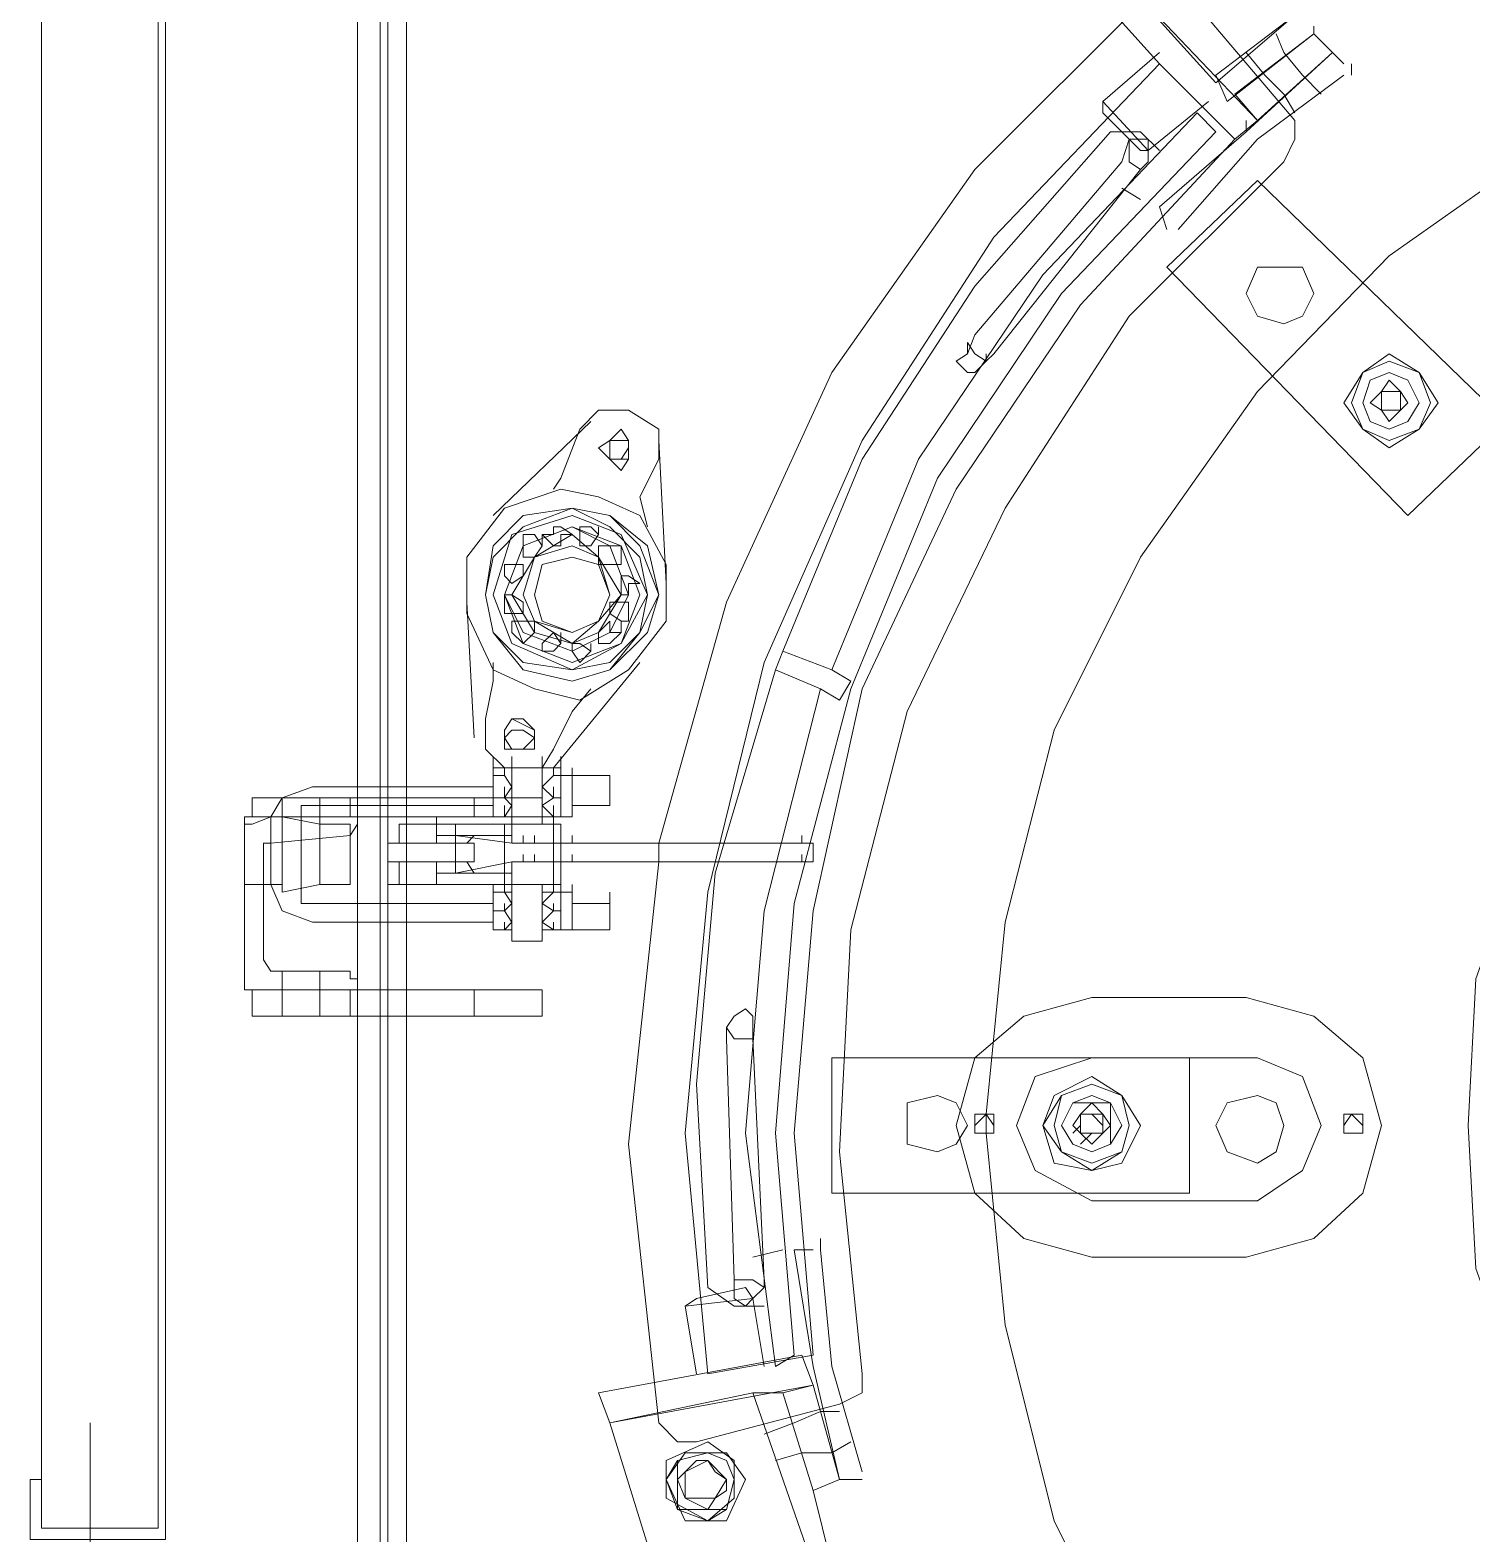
# Model space of a CAD drawing. Header units: millimetres. Extents: x 3220 to 226993, y 817 to 176024.
# Drawn here: x 198851 to 199405, y 146864 to 147442 of the extents above; entities that cross this region are included whole.
import ezdxf

# ---------------------------------------------------------------- set-up
doc = ezdxf.new("R2010")
doc.units = ezdxf.units.MM

# ---------------------------------------------------------------- blocks, each defined once
blk = doc.blocks.new('ligne broyage L 2')
at = {"color": 7, "linetype": 'Continuous', "lineweight": 5, "true_color": 0x000007}
for points in [[(-750.77, 10661.09), (-750.77, 12956.81)], [(-747.88, 10656.75), (-747.88, 12956.81)], [(-665.43, 11461.05), (-665.43, 10342.84), (-665.43, 10342.84)], [(-344.29, 11219.47), (-313.91, 11242.61), (-221.33, 11354)], [(-655.3, 10934.49), (-655.3, 11301.92), (-655.3, 11301.92)], [(-662.53, 11287.46), (-662.53, 10946.06), (-662.53, 10946.06)], [(-674.11, 11283.12), (-674.11, 10934.49), (-674.11, 10934.49)], [(-384.79, 11261.42), (-392.02, 11252.74), (-365.98, 11223.81)], [(-344.29, 11216.57), (-384.79, 11261.42)], [(-384.79, 11261.42), (-328.37, 11202.11)], [(-344.29, 11216.57), (-384.79, 11261.42)], [(-370.32, 11249.85), (-436.87, 11183.3), (-491.84, 11105.19), (-532.34, 11016.95), (-558.38, 10924.36)], [(436.87, 10820.21), (429.63, 10893.99), (407.94, 10967.76), (377.56, 11034.3), (334.16, 11097.95), (277.74, 11150.03), (218.43, 11194.87), (149, 11223.81), (75.22, 11242.61), (0, 11249.85), (-73.78, 11242.61), (-147.55, 11223.81), (-214.09, 11194.87), (-277.74, 11150.03), (-328.37, 11097.95), (-373.22, 11034.3), (-406.49, 10967.76), (-425.29, 10893.99), (-432.53, 10820.21)], [(-354.41, 11249.85), (-313.91, 11202.11)], [(-313.91, 11242.61), (-344.29, 11216.57)], [(-313.91, 11242.61), (-344.29, 11216.57)], [(-344.29, 11219.47), (-339.95, 11209.34), (-306.67, 11235.38)], [(-318.25, 11228.15), (-321.14, 11235.38)], [(-306.67, 11235.38), (-306.67, 11238.27)], [(-365.98, 11223.81), (-429.63, 11157.26), (-480.26, 11079.15), (-517.88, 10993.8), (-539.57, 10905.56), (-548.25, 10812.98), (-539.57, 10720.4)], [(-365.98, 11228.15), (-387.68, 11209.34), (-387.68, 11205)], [(-337.05, 11194.87), (-365.98, 11223.81)], [(-299.44, 11228.15), (-332.71, 11197.77)], [(-332.71, 11228.15), (-325.48, 11219.47)], [(-311.01, 11219.47), (-318.25, 11228.15)], [(-299.44, 11228.15), (-295.1, 11223.81)], [(-292.21, 11219.47), (-292.21, 11223.81)], [(-295.1, 11219.47), (-328.37, 11194.87)], [(-325.48, 11219.47), (-318.25, 11212.23)], [(-303.78, 11212.23), (-311.01, 11219.47)], [(-318.25, 11212.23), (-313.91, 11205)], [(-370.32, 11190.54), (-387.68, 11209.34)], [(-370.32, 11190.54), (-347.18, 11209.34)], [(-351.52, 11205), (-410.83, 11142.8), (-458.57, 11071.92), (-491.84, 10990.91), (-484.6, 10986.57)], [(-387.68, 11205), (-373.22, 11190.54)], [(-344.29, 11197.77), (-351.52, 11205)], [(-328.37, 11202.11), (-337.05, 11194.87)], [(-332.71, 11197.77), (-332.71, 11202.11)], [(-318.25, 11186.2), (-313.91, 11194.87), (-313.91, 11202.11)], [(-344.29, 11197.77), (-403.6, 11135.57), (-451.33, 11064.68), (-484.6, 10983.67), (-506.3, 10901.22), (-513.54, 10812.98), (-506.3, 10727.63)], [(-384.79, 11197.77), (-436.87, 11138.46), (-480.26, 11071.92), (-510.64, 10998.14)], [(-337.05, 11194.87), (-396.36, 11131.23), (-444.1, 11060.34), (-480.26, 10983.67), (-499.07, 10898.33), (-506.3, 10812.98), (-499.07, 10727.63)], [(-384.79, 11197.77), (-373.22, 11197.77)], [(-377.56, 11194.87), (-380.45, 11186.2)], [(-377.56, 11194.87), (-377.56, 11186.2), (-373.22, 11183.3), (-370.32, 11186.2)], [(-370.32, 11190.54), (-370.32, 11194.87), (-377.56, 11194.87)], [(-377.56, 11194.87), (-377.56, 11186.2), (-373.22, 11183.3), (-370.32, 11186.2)], [(-365.98, 11190.54), (-373.22, 11197.77), (-373.22, 11197.77)], [(-332.71, 11197.77), (-365.98, 11168.84)], [(-358.75, 11160.16), (-328.37, 11194.87), (-328.37, 11194.87)], [(-373.22, 11183.3), (-370.32, 11186.2), (-370.32, 11190.54)], [(-373.22, 11190.54), (-370.32, 11190.54)], [(-318.25, 11186.2), (-377.56, 11126.89), (-425.29, 11053.11), (-462.91, 10974.99), (-484.6, 10891.09), (-488.94, 10805.74), (-480.26, 10720.4)], [(-380.45, 11186.2), (-436.87, 11119.65)], [(-429.63, 11112.42), (-373.22, 11183.3)], [(-328.37, 11178.96), (-363.09, 11145.69), (-270.51, 11050.22), (-232.9, 11086.38)], [(-232.9, 11086.38), (-328.37, 11178.96), (-328.37, 11178.96)], [(-373.22, 11171.73), (-380.45, 11176.07)], [(-363.09, 11160.16), (-365.98, 11168.84), (-365.98, 11168.84)], [(-436.87, 11119.65), (-439.76, 11112.42)], [(-439.76, 11112.42), (-444.1, 11109.53), (-439.76, 11105.19), (-436.87, 11105.19), (-432.53, 11109.53)], [(-432.53, 11109.53), (-432.53, 11112.42)], [(-432.53, 11109.53), (-429.63, 11112.42)], [(-277.74, 11090.72), (-273.4, 11090.72), (-273.4, 11097.95), (-280.64, 11097.95), (-280.64, 11093.61)], [(-558.38, 11071.92), (-558.38, 11083.49), (-569.95, 11090.72), (-581.53, 11090.72), (-588.76, 11083.49)], [(-622.03, 11050.22), (-584.42, 11086.38)], [(-595.99, 11064.68), (-588.76, 11083.49)], [(-577.19, 11071.92), (-572.85, 11071.92), (-569.95, 11076.26), (-569.95, 11079.15), (-577.19, 11079.15), (-581.53, 11076.26)], [(-558.38, 11079.15), (-555.49, 11024.18)], [(-558.38, 11071.92), (-565.61, 11057.45)], [(-598.88, 11060.34), (-595.99, 11064.68)], [(156.23, 10620.58), (196.73, 10661.09), (227.11, 10708.82), (244.47, 10760.9), (251.7, 10815.87), (244.47, 10872.29), (227.11, 10924.36), (196.73, 10972.1), (156.23, 11012.61), (108.49, 11042.98), (56.42, 11060.34), (0, 11064.68), (-54.97, 11060.34), (-107.05, 11042.98), (-154.78, 11012.61), (-195.29, 10972.1), (-225.67, 10924.36), (-244.47, 10872.29), (-247.37, 10815.87), (-244.47, 10760.9), (-225.67, 10708.82), (-195.29, 10661.09), (-154.78, 10620.58)], [(-595.99, 11060.34), (-617.69, 11053.11), (-632.16, 11034.3), (-632.16, 11012.61), (-622.03, 10990.91)], [(-565.61, 11050.22), (-581.53, 11057.45), (-595.99, 11060.34)], [(-565.61, 11057.45), (-562.72, 11045.88), (-562.72, 11045.88)], [(-588.76, 10979.33), (-569.95, 10990.91), (-555.49, 11009.71), (-555.49, 11031.41), (-565.61, 11050.22)], [(-595.99, 11045.88), (-598.88, 11045.88), (-598.88, 11042.98)], [(-591.65, 11042.98), (-595.99, 11045.88)], [(-588.76, 11045.88), (-588.76, 11042.98), (-588.76, 11042.98)], [(-581.53, 11042.98), (-584.42, 11045.88), (-588.76, 11045.88)], [(-581.53, 11042.98), (-581.53, 11045.88), (-581.53, 11045.88)], [(-606.12, 11042.98), (-610.46, 11042.98), (-610.46, 11038.64)], [(-610.46, 11038.64), (-610.46, 11034.3), (-606.12, 11034.3)], [(-603.22, 11038.64), (-606.12, 11042.98), (-606.12, 11042.98)], [(-606.12, 11034.3), (-603.22, 11038.64), (-603.22, 11038.64)], [(-598.88, 11042.98), (-603.22, 11042.98), (-598.88, 11038.64)], [(-603.22, 11038.64), (-603.22, 11042.98), (-603.22, 11042.98)], [(-598.88, 11038.64), (-595.99, 11038.64), (-595.99, 11042.98)], [(-595.99, 11042.98), (-591.65, 11042.98), (-591.65, 11042.98)], [(-588.76, 11042.98), (-588.76, 11038.64), (-584.42, 11038.64)], [(-584.42, 11038.64), (-581.53, 11042.98), (-581.53, 11042.98)], [(-577.19, 11038.64), (-581.53, 11038.64), (-581.53, 11034.3)], [(-572.85, 11034.3), (-572.85, 11038.64), (-577.19, 11038.64)], [(-572.85, 11034.3), (-572.85, 11038.64), (-572.85, 11038.64)], [(-581.53, 11034.3), (-581.53, 11031.41), (-577.19, 11031.41)], [(-577.19, 11031.41), (-572.85, 11031.41), (-572.85, 11034.3)], [(-614.8, 11031.41), (-617.69, 11031.41), (-617.69, 11027.07)], [(-617.69, 11027.07), (-614.8, 11024.18), (-614.8, 11024.18)], [(-610.46, 11031.41), (-614.8, 11031.41), (-614.8, 11031.41)], [(-614.8, 11024.18), (-610.46, 11027.07), (-610.46, 11027.07)], [(-610.46, 11027.07), (-610.46, 11031.41), (-610.46, 11031.41)], [(-572.85, 11027.07), (-572.85, 11019.84), (-572.85, 11019.84)], [(-569.95, 11027.07), (-572.85, 11027.07), (-572.85, 11027.07)], [(-565.61, 11024.18), (-569.95, 11027.07), (-569.95, 11027.07)], [(-572.85, 11019.84), (-569.95, 11019.84), (-569.95, 11024.18)], [(-569.95, 11024.18), (-565.61, 11024.18)], [(-629.26, 10964.87), (-632.16, 11016.95), (-632.16, 11016.95)], [(-617.69, 11019.84), (-617.69, 11012.61), (-617.69, 11012.61)], [(-614.8, 11019.84), (-617.69, 11019.84), (-617.69, 11019.84)], [(-610.46, 11016.95), (-614.8, 11019.84), (-614.8, 11019.84)], [(-610.46, 11012.61), (-610.46, 11016.95), (-610.46, 11016.95)], [(-572.85, 11016.95), (-577.19, 11016.95), (-577.19, 11012.61)], [(-569.95, 11016.95), (-572.85, 11016.95), (-572.85, 11016.95)], [(-569.95, 11012.61), (-569.95, 11016.95)], [(-617.69, 11012.61), (-610.46, 11012.61), (-610.46, 11012.61)], [(-614.8, 11009.71), (-614.8, 11005.37), (-610.46, 11001.03)], [(-610.46, 11009.71), (-614.8, 11009.71), (-614.8, 11009.71)], [(-606.12, 11005.37), (-606.12, 11009.71), (-610.46, 11009.71)], [(-606.12, 11005.37), (-606.12, 11009.71), (-606.12, 11009.71)], [(-577.19, 11009.71), (-581.53, 11005.37), (-581.53, 11005.37)], [(-577.19, 11012.61), (-572.85, 11009.71), (-569.95, 11009.71)], [(-572.85, 11005.37), (-577.19, 11005.37), (-577.19, 11009.71)], [(-572.85, 11005.37), (-572.85, 11009.71)], [(-569.95, 11009.71), (-569.95, 11012.61), (-569.95, 11012.61)], [(-606.12, 11005.37), (-610.46, 11001.03), (-610.46, 11001.03)], [(-595.99, 11001.03), (-598.88, 11005.37), (-603.22, 11001.03)], [(-595.99, 11001.03), (-595.99, 11005.37), (-595.99, 11005.37)], [(-581.53, 11001.03), (-577.19, 11001.03), (-572.85, 11005.37)], [(-581.53, 11005.37), (-581.53, 11001.03), (-581.53, 11001.03)], [(-603.22, 11001.03), (-603.22, 10998.14), (-603.22, 10998.14)], [(-603.22, 10998.14), (-598.88, 10998.14), (-598.88, 10998.14)], [(-598.88, 10998.14), (-595.99, 11001.03)], [(-591.65, 11001.03), (-591.65, 10998.14), (-591.65, 10998.14)], [(-588.76, 11001.03), (-591.65, 11001.03), (-591.65, 11001.03)], [(-591.65, 10998.14), (-588.76, 10993.8), (-584.42, 10998.14)], [(-584.42, 10998.14), (-588.76, 11001.03), (-588.76, 11001.03)], [(-584.42, 10998.14), (-584.42, 11001.03)], [(-513.54, 10990.91), (-510.64, 10998.14)], [(-510.64, 10998.14), (-491.84, 10990.91), (-491.84, 10990.91)], [(-622.03, 10986.57), (-622.03, 10993.8), (-622.03, 10993.8)], [(-565.61, 10993.8), (-598.88, 10953.3)], [(-624.92, 10972.1), (-622.03, 10986.57)], [(-622.03, 10990.91), (-606.12, 10983.67), (-588.76, 10979.33)], [(-513.54, 10990.91), (-536.68, 10912.79), (-543.91, 10831.78), (-539.57, 10753.67), (-529.45, 10746.44)], [(-496.18, 10983.67), (-513.54, 10990.91)], [(-484.6, 10986.57), (-488.94, 10979.33), (-496.18, 10983.67)], [(-584.42, 10983.67), (-591.65, 10974.99)], [(-496.18, 10983.67), (-517.88, 10898.33), (-525.11, 10812.98), (-513.54, 10723.29)], [(-591.65, 10974.99), (-598.88, 10960.53), (-603.22, 10953.3), (-617.69, 10953.3)], [(-624.92, 10972.1), (-624.92, 10960.53), (-617.69, 10953.3)], [(-614.8, 10960.53), (-610.46, 10960.53), (-606.12, 10964.87), (-606.12, 10967.76), (-610.46, 10972.1), (-614.8, 10972.1), (-617.69, 10967.76), (-617.69, 10964.87)], [(-622.03, 10953.3), (-622.03, 10957.64)], [(-622.03, 10953.3), (-622.03, 10957.64)], [(-614.8, 10953.3), (-614.8, 10957.64)], [(-614.8, 10953.3), (-614.8, 10957.64)], [(-603.22, 10953.3), (-603.22, 10957.64)], [(-595.99, 10953.3), (-595.99, 10957.64)], [(-622.03, 10950.4), (-622.03, 10953.3)], [(-622.03, 10950.4), (-622.03, 10953.3)], [(-622.03, 10953.3), (-617.69, 10953.3), (-617.69, 10953.3)], [(-622.03, 10953.3), (-622.03, 10950.4), (-622.03, 10950.4)], [(-617.69, 10953.3), (-614.8, 10953.3)], [(-614.8, 10931.6), (-614.8, 10953.3)], [(-614.8, 10946.06), (-614.8, 10953.3), (-614.8, 10953.3)], [(-614.8, 10950.4), (-614.8, 10953.3)], [(-603.22, 10953.3), (-614.8, 10953.3)], [(-614.8, 10953.3), (-614.8, 10931.6), (-614.8, 10931.6)], [(-614.8, 10950.4), (-614.8, 10953.3), (-614.8, 10953.3)], [(-603.22, 10953.3), (-603.22, 10931.6)], [(-603.22, 10953.3), (-598.88, 10953.3)], [(-603.22, 10946.06), (-603.22, 10953.3), (-603.22, 10953.3)], [(-603.22, 10950.4), (-603.22, 10953.3)], [(-603.22, 10953.3), (-603.22, 10946.06), (-603.22, 10946.06)], [(-603.22, 10953.3), (-603.22, 10931.6), (-603.22, 10931.6)], [(-598.88, 10953.3), (-595.99, 10953.3), (-595.99, 10950.4)], [(-598.88, 10950.4), (-598.88, 10953.3)], [(-598.88, 10950.4), (-598.88, 10953.3)], [(-595.99, 10946.06), (-595.99, 10953.3), (-595.99, 10953.3)], [(-595.99, 10953.3), (-595.99, 10950.4)], [(-591.65, 10950.4), (-591.65, 10953.3)], [(-691.47, 10946.06), (-703.04, 10941.72), (-707.38, 10934.49)], [(-622.03, 10946.06), (-691.47, 10946.06)], [(-662.53, 10924.36), (-662.53, 10946.06), (-662.53, 10946.06)], [(-622.03, 10946.06), (-622.03, 10950.4), (-622.03, 10950.4)], [(-614.8, 10946.06), (-617.69, 10950.4), (-622.03, 10950.4)], [(-622.03, 10950.4), (-622.03, 10946.06)], [(-622.03, 10946.06), (-622.03, 10934.49), (-622.03, 10934.49)], [(-622.03, 10938.83), (-622.03, 10946.06), (-622.03, 10946.06)], [(-622.03, 10941.72), (-622.03, 10946.06), (-622.03, 10946.06)], [(-622.03, 10941.72), (-622.03, 10946.06)], [(-622.03, 10941.72), (-622.03, 10946.06), (-622.03, 10946.06)], [(-617.69, 10941.72), (-622.03, 10941.72), (-622.03, 10946.06)], [(-617.69, 10950.4), (-614.8, 10946.06)], [(-617.69, 10941.72), (-614.8, 10946.06)], [(-617.69, 10941.72), (-617.69, 10946.06)], [(-617.69, 10941.72), (-617.69, 10946.06), (-617.69, 10946.06)], [(-614.8, 10946.06), (-614.8, 10938.83), (-614.8, 10938.83)], [(-614.8, 10938.83), (-614.8, 10946.06), (-614.8, 10946.06)], [(-598.88, 10950.4), (-603.22, 10946.06)], [(-603.22, 10938.83), (-598.88, 10941.72), (-603.22, 10946.06)], [(-603.22, 10946.06), (-603.22, 10938.83), (-603.22, 10938.83)], [(-598.88, 10934.49), (-603.22, 10938.83), (-603.22, 10946.06)], [(-595.99, 10946.06), (-595.99, 10950.4), (-598.88, 10950.4)], [(-598.88, 10941.72), (-598.88, 10946.06), (-598.88, 10946.06)], [(-598.88, 10941.72), (-598.88, 10946.06)], [(-598.88, 10941.72), (-598.88, 10946.06), (-598.88, 10946.06)], [(-595.99, 10950.4), (-591.65, 10950.4), (-591.65, 10950.4)], [(-595.99, 10950.4), (-595.99, 10946.06)], [(-595.99, 10938.83), (-595.99, 10946.06), (-595.99, 10946.06)], [(-595.99, 10941.72), (-595.99, 10946.06)], [(-595.99, 10946.06), (-595.99, 10938.83), (-595.99, 10938.83)], [(-595.99, 10941.72), (-595.99, 10946.06), (-595.99, 10946.06)], [(-595.99, 10941.72), (-595.99, 10946.06)], [(-577.19, 10946.06), (-577.19, 10950.4), (-591.65, 10950.4)], [(-591.65, 10950.4), (-591.65, 10934.49), (-591.65, 10934.49)], [(-591.65, 10934.49), (-591.65, 10950.4)], [(-714.61, 10934.49), (-714.61, 10941.72), (-677, 10941.72)], [(-703.04, 10941.72), (-703.04, 10934.49)], [(-688.57, 10934.49), (-688.57, 10941.72), (-688.57, 10941.72)], [(-677, 10934.49), (-677, 10941.72), (-677, 10941.72)], [(-677, 10941.72), (-603.22, 10941.72), (-603.22, 10934.49)], [(-629.26, 10941.72), (-629.26, 10934.49)], [(-622.03, 10938.83), (-622.03, 10941.72), (-622.03, 10941.72)], [(-622.03, 10941.72), (-622.03, 10938.83)], [(-617.69, 10941.72), (-622.03, 10941.72)], [(-622.03, 10938.83), (-622.03, 10941.72)], [(-622.03, 10938.83), (-622.03, 10941.72), (-622.03, 10941.72)], [(-614.8, 10938.83), (-617.69, 10941.72)], [(-617.69, 10941.72), (-614.8, 10938.83)], [(-614.8, 10938.83), (-614.8, 10941.72)], [(-603.22, 10938.83), (-603.22, 10941.72)], [(-598.88, 10941.72), (-595.99, 10941.72), (-595.99, 10941.72)], [(-595.99, 10934.49), (-595.99, 10941.72), (-598.88, 10941.72)], [(-595.99, 10941.72), (-595.99, 10938.83)], [(-674.11, 10934.49), (-717.5, 10934.49), (-717.5, 10934.49)], [(-717.5, 10867.95), (-717.5, 10934.49)], [(-714.61, 10931.6), (-707.38, 10934.49), (-707.38, 10934.49)], [(-707.38, 10908.45), (-707.38, 10934.49), (-707.38, 10934.49)], [(-707.38, 10934.49), (-703.04, 10934.49), (-703.04, 10934.49)], [(-707.38, 10934.49), (-707.38, 10908.45)], [(-703.04, 10934.49), (-703.04, 10924.36)], [(-703.04, 10934.49), (-688.57, 10931.6)], [(-703.04, 10934.49), (-703.04, 10908.45)], [(-691.47, 10938.83), (-695.8, 10938.83), (-695.8, 10934.49)], [(-695.8, 10934.49), (-695.8, 10908.45), (-695.8, 10908.45)], [(-695.8, 10908.45), (-695.8, 10934.49)], [(-691.47, 10938.83), (-622.03, 10938.83)], [(-688.57, 10927.26), (-688.57, 10934.49)], [(-674.11, 10934.49), (-662.53, 10934.49), (-662.53, 10934.49)], [(-674.11, 10934.49), (-674.11, 10931.6)], [(-655.3, 10934.49), (-662.53, 10934.49)], [(-662.53, 10934.49), (-662.53, 10931.6), (-662.53, 10931.6)], [(-655.3, 10934.49), (-643.73, 10934.49)], [(-655.3, 10924.36), (-655.3, 10934.49), (-655.3, 10934.49)], [(-643.73, 10934.49), (-643.73, 10924.36), (-643.73, 10924.36)], [(-643.73, 10934.49), (-598.88, 10934.49), (-598.88, 10934.49)], [(-622.03, 10938.83), (-622.03, 10934.49), (-622.03, 10934.49)], [(-622.03, 10934.49), (-622.03, 10938.83)], [(-622.03, 10934.49), (-622.03, 10938.83)], [(-622.03, 10934.49), (-622.03, 10938.83), (-622.03, 10938.83)], [(-622.03, 10934.49), (-617.69, 10934.49)], [(-622.03, 10934.49), (-617.69, 10934.49), (-617.69, 10934.49)], [(-617.69, 10934.49), (-617.69, 10938.83), (-617.69, 10938.83)], [(-617.69, 10934.49), (-617.69, 10938.83), (-617.69, 10938.83)], [(-617.69, 10934.49), (-614.8, 10938.83)], [(-614.8, 10934.49), (-617.69, 10934.49)], [(-614.8, 10934.49), (-614.8, 10938.83), (-614.8, 10938.83)], [(-614.8, 10934.49), (-614.8, 10938.83)], [(-595.99, 10934.49), (-603.22, 10934.49), (-603.22, 10938.83), (-603.22, 10934.49)], [(-603.22, 10934.49), (-603.22, 10938.83)], [(-603.22, 10931.6), (-603.22, 10934.49)], [(-598.88, 10934.49), (-598.88, 10938.83)], [(-598.88, 10934.49), (-598.88, 10938.83), (-598.88, 10938.83)], [(-598.88, 10934.49), (-595.99, 10934.49), (-595.99, 10934.49)], [(-598.88, 10931.6), (-598.88, 10934.49), (-598.88, 10934.49)], [(-595.99, 10934.49), (-595.99, 10938.83)], [(-595.99, 10934.49), (-595.99, 10938.83), (-595.99, 10938.83)], [(-595.99, 10934.49), (-595.99, 10938.83)], [(-595.99, 10934.49), (-595.99, 10938.83), (-595.99, 10938.83)], [(-591.65, 10934.49), (-595.99, 10934.49), (-595.99, 10934.49)], [(-577.19, 10938.83), (-591.65, 10938.83), (-591.65, 10938.83)], [(-591.65, 10934.49), (-591.65, 10938.83)], [(-714.61, 10931.6), (-717.5, 10931.6), (-717.5, 10931.6)], [(-717.5, 10931.6), (-717.5, 10908.45)], [(-707.38, 10924.36), (-677, 10927.26), (-674.11, 10931.6)], [(-688.57, 10931.6), (-681.34, 10931.6)], [(-688.57, 10931.6), (-688.57, 10908.45)], [(-677, 10931.6), (-681.34, 10931.6), (-681.34, 10931.6)], [(-677, 10931.6), (-677, 10908.45)], [(-674.11, 10901.22), (-674.11, 10931.6), (-674.11, 10931.6)], [(-662.53, 10924.36), (-662.53, 10931.6)], [(-662.53, 10927.26), (-662.53, 10931.6)], [(-643.73, 10931.6), (-658.19, 10931.6)], [(-658.19, 10931.6), (-658.19, 10924.36)], [(-643.73, 10927.26), (-643.73, 10931.6)], [(-643.73, 10931.6), (-643.73, 10924.36)], [(-643.73, 10931.6), (-643.73, 10927.26)], [(-595.99, 10931.6), (-643.73, 10931.6), (-643.73, 10931.6)], [(-636.5, 10927.26), (-636.5, 10931.6)], [(-617.69, 10908.45), (-617.69, 10931.6), (-617.69, 10931.6)], [(-617.69, 10931.6), (-614.8, 10931.6)], [(-617.69, 10931.6), (-617.69, 10908.45)], [(-614.8, 10931.6), (-614.8, 10927.26)], [(-598.88, 10931.6), (-603.22, 10931.6)], [(-595.99, 10931.6), (-598.88, 10931.6)], [(-598.88, 10931.6), (-598.88, 10908.45), (-598.88, 10908.45)], [(-595.99, 10924.36), (-595.99, 10931.6)], [(-595.99, 10924.36), (-595.99, 10931.6), (-595.99, 10931.6)], [(-707.38, 10924.36), (-710.27, 10924.36), (-710.27, 10920.02)], [(-662.53, 10927.26), (-662.53, 10924.36), (-662.53, 10924.36)], [(-658.19, 10924.36), (-662.53, 10924.36), (-662.53, 10924.36)], [(-662.53, 10924.36), (-662.53, 10917.13)], [(-658.19, 10924.36), (-640.83, 10924.36), (-640.83, 10924.36)], [(-655.3, 10924.36), (-655.3, 10917.13), (-655.3, 10917.13)], [(-614.8, 10927.26), (-643.73, 10927.26), (-643.73, 10927.26)], [(-643.73, 10927.26), (-643.73, 10924.36)], [(-643.73, 10927.26), (-636.5, 10927.26), (-636.5, 10927.26)], [(-643.73, 10917.13), (-636.5, 10917.13), (-636.5, 10924.36)], [(-636.5, 10924.36), (-643.73, 10924.36), (-643.73, 10924.36)], [(-636.5, 10927.26), (-636.5, 10924.36)], [(-636.5, 10927.26), (-614.8, 10924.36), (-595.99, 10924.36)], [(-636.5, 10927.26), (-636.5, 10924.36), (-636.5, 10924.36)], [(-629.26, 10924.36), (-636.5, 10924.36)], [(-629.26, 10927.26), (-632.16, 10924.36)], [(-629.26, 10924.36), (-629.26, 10917.13)], [(-614.8, 10927.26), (-614.8, 10924.36), (-610.46, 10924.36)], [(-610.46, 10924.36), (-610.46, 10927.26)], [(-595.99, 10924.36), (-610.46, 10924.36), (-610.46, 10924.36)], [(-606.12, 10924.36), (-606.12, 10927.26)], [(-606.12, 10924.36), (-606.12, 10927.26)], [(-595.99, 10924.36), (-595.99, 10927.26)], [(-510.64, 10924.36), (-595.99, 10924.36), (-595.99, 10924.36)], [(-510.64, 10924.36), (-595.99, 10924.36)], [(-595.99, 10924.36), (-595.99, 10917.13)], [(-595.99, 10924.36), (-595.99, 10917.13)], [(-591.65, 10924.36), (-591.65, 10927.26)], [(-558.38, 10924.36), (-558.38, 10917.13), (-558.38, 10917.13)], [(-499.07, 10917.13), (-499.07, 10924.36), (-510.64, 10924.36)], [(-510.64, 10924.36), (-503.41, 10924.36)], [(-503.41, 10924.36), (-503.41, 10927.26)], [(-710.27, 10882.41), (-710.27, 10920.02), (-710.27, 10920.02)], [(-662.53, 10917.13), (-662.53, 10912.79), (-662.53, 10912.79)], [(-662.53, 10908.45), (-662.53, 10917.13)], [(-662.53, 10912.79), (-662.53, 10917.13), (-662.53, 10917.13)], [(-662.53, 10917.13), (-658.19, 10917.13), (-658.19, 10917.13)], [(-662.53, 10893.99), (-662.53, 10917.13), (-662.53, 10917.13)], [(-658.19, 10917.13), (-658.19, 10908.45)], [(-640.83, 10917.13), (-658.19, 10917.13), (-658.19, 10917.13)], [(-655.3, 10908.45), (-655.3, 10917.13), (-655.3, 10917.13)], [(-643.73, 10912.79), (-643.73, 10917.13), (-643.73, 10917.13)], [(-643.73, 10917.13), (-643.73, 10912.79)], [(-643.73, 10917.13), (-643.73, 10908.45)], [(-643.73, 10917.13), (-643.73, 10908.45), (-643.73, 10908.45)], [(-636.5, 10917.13), (-636.5, 10920.02)], [(-636.5, 10917.13), (-636.5, 10912.79)], [(-636.5, 10917.13), (-636.5, 10912.79)], [(-595.99, 10917.13), (-614.8, 10917.13), (-636.5, 10912.79)], [(-629.26, 10917.13), (-636.5, 10917.13), (-636.5, 10917.13)], [(-632.16, 10917.13), (-629.26, 10912.79)], [(-610.46, 10917.13), (-614.8, 10917.13), (-614.8, 10912.79)], [(-610.46, 10917.13), (-610.46, 10920.02)], [(-595.99, 10917.13), (-610.46, 10917.13), (-610.46, 10917.13)], [(-606.12, 10917.13), (-606.12, 10920.02), (-606.12, 10920.02)], [(-595.99, 10917.13), (-595.99, 10920.02)], [(-595.99, 10908.45), (-595.99, 10917.13)], [(-595.99, 10908.45), (-595.99, 10917.13), (-595.99, 10917.13)], [(-591.65, 10917.13), (-591.65, 10920.02), (-591.65, 10920.02)], [(-558.38, 10917.13), (-569.95, 10808.64), (-558.38, 10701.59)], [(-499.07, 10917.13), (-510.64, 10917.13), (-503.41, 10917.13)], [(-503.41, 10917.13), (-503.41, 10920.02)], [(-662.53, 10908.45), (-662.53, 10912.79), (-662.53, 10912.79)], [(-643.73, 10912.79), (-614.8, 10912.79), (-614.8, 10912.79)], [(-636.5, 10912.79), (-643.73, 10912.79), (-643.73, 10912.79)], [(-643.73, 10908.45), (-643.73, 10912.79), (-643.73, 10912.79)], [(-614.8, 10912.79), (-614.8, 10908.45), (-595.99, 10908.45)], [(-717.5, 10908.45), (-714.61, 10908.45), (-714.61, 10908.45)], [(-714.61, 10908.45), (-703.04, 10908.45), (-703.04, 10905.56), (-688.57, 10908.45)], [(-707.38, 10908.45), (-703.04, 10898.33), (-691.47, 10893.99)], [(-695.8, 10908.45), (-695.8, 10901.22), (-691.47, 10901.22)], [(-681.34, 10908.45), (-688.57, 10908.45)], [(-681.34, 10908.45), (-677, 10908.45), (-677, 10908.45)], [(-655.3, 10908.45), (-662.53, 10908.45), (-662.53, 10908.45)], [(-662.53, 10216.99), (-655.3, 10216.99), (-655.3, 10908.45)], [(-658.19, 10908.45), (-643.73, 10908.45)], [(-655.3, 10908.45), (-643.73, 10908.45), (-643.73, 10908.45)], [(-614.8, 10908.45), (-643.73, 10908.45)], [(-643.73, 10908.45), (-598.88, 10908.45), (-598.88, 10908.45)], [(-622.03, 10905.56), (-622.03, 10908.45)], [(-622.03, 10905.56), (-622.03, 10908.45), (-622.03, 10908.45)], [(-622.03, 10905.56), (-622.03, 10908.45)], [(-622.03, 10898.33), (-622.03, 10905.56), (-622.03, 10905.56)], [(-622.03, 10901.22), (-622.03, 10905.56)], [(-617.69, 10898.33), (-614.8, 10901.22), (-617.69, 10905.56), (-622.03, 10905.56)], [(-622.03, 10901.22), (-622.03, 10905.56), (-622.03, 10905.56)], [(-622.03, 10901.22), (-622.03, 10905.56), (-622.03, 10905.56)], [(-622.03, 10905.56), (-622.03, 10901.22), (-622.03, 10901.22)], [(-614.8, 10901.22), (-617.69, 10905.56), (-622.03, 10905.56)], [(-622.03, 10901.22), (-622.03, 10905.56), (-622.03, 10905.56)], [(-617.69, 10905.56), (-617.69, 10908.45)], [(-614.8, 10908.45), (-617.69, 10908.45)], [(-617.69, 10905.56), (-614.8, 10905.56)], [(-614.8, 10908.45), (-614.8, 10886.75), (-614.8, 10886.75)], [(-614.8, 10886.75), (-614.8, 10908.45)], [(-614.8, 10905.56), (-614.8, 10908.45)], [(-614.8, 10886.75), (-603.22, 10886.75), (-603.22, 10908.45)], [(-614.8, 10901.22), (-614.8, 10905.56)], [(-614.8, 10901.22), (-614.8, 10905.56), (-614.8, 10905.56)], [(-614.8, 10901.22), (-614.8, 10905.56), (-614.8, 10905.56)], [(-603.22, 10886.75), (-603.22, 10908.45), (-603.22, 10908.45)], [(-603.22, 10905.56), (-603.22, 10908.45)], [(-603.22, 10908.45), (-598.88, 10908.45)], [(-598.88, 10905.56), (-603.22, 10901.22), (-603.22, 10901.22)], [(-603.22, 10901.22), (-603.22, 10905.56)], [(-603.22, 10905.56), (-598.88, 10905.56)], [(-598.88, 10905.56), (-598.88, 10908.45)], [(-595.99, 10908.45), (-598.88, 10908.45), (-598.88, 10908.45)], [(-598.88, 10905.56), (-598.88, 10908.45), (-598.88, 10908.45)], [(-595.99, 10905.56), (-598.88, 10905.56)], [(-598.88, 10905.56), (-595.99, 10905.56)], [(-595.99, 10905.56), (-595.99, 10908.45)], [(-595.99, 10901.22), (-595.99, 10905.56), (-595.99, 10905.56)], [(-595.99, 10905.56), (-591.65, 10905.56), (-591.65, 10905.56)], [(-595.99, 10901.22), (-595.99, 10905.56)], [(-595.99, 10901.22), (-595.99, 10905.56), (-595.99, 10905.56)], [(-591.65, 10905.56), (-591.65, 10908.45)], [(-591.65, 10891.09), (-591.65, 10905.56)], [(-577.19, 10901.22), (-577.19, 10905.56), (-577.19, 10905.56)], [(-622.03, 10901.22), (-691.47, 10901.22), (-691.47, 10901.22)], [(-674.11, 10901.22), (-674.11, 10872.29), (-674.11, 10872.29)], [(-622.03, 10901.22), (-622.03, 10891.09), (-622.03, 10891.09)], [(-622.03, 10898.33), (-622.03, 10901.22)], [(-622.03, 10898.33), (-622.03, 10901.22), (-622.03, 10901.22)], [(-622.03, 10901.22), (-622.03, 10893.99), (-622.03, 10893.99)], [(-622.03, 10898.33), (-622.03, 10901.22)], [(-622.03, 10893.99), (-622.03, 10901.22), (-622.03, 10901.22)], [(-622.03, 10891.09), (-622.03, 10901.22), (-622.03, 10901.22)], [(-617.69, 10898.33), (-617.69, 10901.22)], [(-617.69, 10898.33), (-617.69, 10901.22)], [(-614.8, 10891.09), (-614.8, 10901.22), (-614.8, 10901.22)], [(-614.8, 10901.22), (-614.8, 10893.99), (-614.8, 10893.99)], [(-603.22, 10893.99), (-603.22, 10901.22), (-603.22, 10901.22)], [(-595.99, 10898.33), (-598.88, 10898.33), (-603.22, 10901.22)], [(-603.22, 10901.22), (-603.22, 10893.99), (-603.22, 10893.99)], [(-598.88, 10898.33), (-598.88, 10901.22)], [(-598.88, 10898.33), (-598.88, 10901.22), (-598.88, 10901.22)], [(-598.88, 10898.33), (-598.88, 10901.22), (-598.88, 10901.22)], [(-595.99, 10898.33), (-595.99, 10901.22)], [(-595.99, 10898.33), (-595.99, 10901.22), (-595.99, 10901.22)], [(-595.99, 10893.99), (-595.99, 10901.22), (-595.99, 10901.22)], [(-595.99, 10898.33), (-595.99, 10901.22)], [(-595.99, 10901.22), (-595.99, 10893.99), (-595.99, 10898.33)], [(-577.19, 10901.22), (-591.65, 10901.22), (-591.65, 10901.22)], [(-591.65, 10901.22), (-591.65, 10891.09), (-591.65, 10891.09)], [(-691.47, 10893.99), (-622.03, 10893.99), (-622.03, 10893.99)], [(-662.53, 10893.99), (-662.53, 10216.99), (-662.53, 10216.99)], [(-622.03, 10898.33), (-617.69, 10898.33), (-617.69, 10898.33)], [(-622.03, 10898.33), (-617.69, 10898.33), (-614.8, 10893.99)], [(-622.03, 10898.33), (-622.03, 10893.99)], [(-622.03, 10891.09), (-622.03, 10893.99), (-622.03, 10893.99)], [(-622.03, 10891.09), (-622.03, 10893.99), (-622.03, 10893.99)], [(-622.03, 10891.09), (-622.03, 10893.99)], [(-622.03, 10891.09), (-622.03, 10893.99)], [(-622.03, 10891.09), (-622.03, 10893.99)], [(-622.03, 10891.09), (-622.03, 10893.99)], [(-622.03, 10893.99), (-622.03, 10891.09), (-617.69, 10891.09)], [(-622.03, 10891.09), (-622.03, 10893.99), (-622.03, 10893.99)], [(-622.03, 10891.09), (-622.03, 10893.99), (-622.03, 10893.99)], [(-617.69, 10898.33), (-614.8, 10893.99), (-614.8, 10893.99)], [(-617.69, 10891.09), (-614.8, 10893.99), (-614.8, 10893.99)], [(-617.69, 10891.09), (-617.69, 10893.99)], [(-617.69, 10891.09), (-617.69, 10893.99)], [(-614.8, 10891.09), (-614.8, 10893.99)], [(-614.8, 10891.09), (-614.8, 10893.99)], [(-595.99, 10898.33), (-598.88, 10898.33), (-603.22, 10893.99)], [(-603.22, 10891.09), (-603.22, 10893.99)], [(-603.22, 10891.09), (-603.22, 10893.99)], [(-603.22, 10893.99), (-598.88, 10891.09), (-595.99, 10891.09)], [(-598.88, 10891.09), (-598.88, 10893.99)], [(-598.88, 10891.09), (-598.88, 10893.99)], [(-595.99, 10893.99), (-595.99, 10898.33)], [(-595.99, 10891.09), (-595.99, 10893.99)], [(-595.99, 10891.09), (-595.99, 10893.99)], [(-595.99, 10891.09), (-595.99, 10893.99), (-595.99, 10893.99)], [(-595.99, 10891.09), (-595.99, 10893.99)], [(-591.65, 10891.09), (-591.65, 10893.99)], [(-577.19, 10891.09), (-577.19, 10893.99), (-577.19, 10893.99)], [(-617.69, 10891.09), (-622.03, 10891.09), (-622.03, 10891.09)], [(-614.8, 10891.09), (-617.69, 10891.09)], [(-598.88, 10891.09), (-603.22, 10891.09)], [(-595.99, 10891.09), (-598.88, 10891.09), (-598.88, 10891.09)], [(-591.65, 10891.09), (-595.99, 10891.09), (-595.99, 10891.09)], [(-591.65, 10891.09), (-577.19, 10891.09)], [(-710.27, 10882.41), (-710.27, 10879.52), (-707.38, 10875.18)], [(-707.38, 10875.18), (-677, 10875.18)], [(-703.04, 10875.18), (-703.04, 10867.95)], [(-688.57, 10867.95), (-688.57, 10875.18)], [(-674.11, 10872.29), (-677, 10872.29), (-677, 10875.18)], [(-674.11, 10872.29), (-674.11, 10867.95)], [(-674.11, 10867.95), (-717.5, 10867.95)], [(-714.61, 10867.95), (-714.61, 10857.82), (-714.61, 10857.82)], [(-703.04, 10867.95), (-703.04, 10857.82)], [(-688.57, 10857.82), (-688.57, 10867.95), (-688.57, 10867.95)], [(-677, 10867.95), (-677, 10857.82), (-655.3, 10857.82)], [(-674.11, 10867.95), (-603.22, 10867.95), (-603.22, 10867.95)], [(-674.11, 10867.95), (-674.11, 10457.12), (-674.11, 10457.12)], [(-603.22, 10867.95), (-603.22, 10857.82), (-655.3, 10857.82)], [(-629.26, 10867.95), (-629.26, 10857.82)], [(-392.02, 10865.05), (-418.06, 10857.82), (-436.87, 10841.91), (-444.1, 10815.87), (-436.87, 10789.83), (-418.06, 10772.47), (-392.02, 10765.24)], [(-332.71, 10865.05), (-392.02, 10865.05), (-392.02, 10865.05)], [(-332.71, 10765.24), (-306.67, 10772.47), (-287.87, 10789.83), (-280.64, 10815.87), (-287.87, 10841.91), (-306.67, 10857.82), (-332.71, 10865.05)], [(-522.22, 10853.48), (-522.22, 10857.82), (-525.11, 10860.72), (-529.45, 10857.82), (-532.34, 10853.48)], [(-677, 10857.82), (-714.61, 10857.82)], [(-532.34, 10853.48), (-532.34, 10849.14), (-529.45, 10756.56)], [(-522.22, 10853.48), (-522.22, 10857.82), (-522.22, 10857.82)], [(-522.22, 10849.14), (-522.22, 10853.48)], [(-517.88, 10756.56), (-522.22, 10849.14), (-522.22, 10849.14)], [(-491.84, 10841.91), (-491.84, 10789.83), (-354.41, 10789.83)], [(-491.84, 10841.91), (-354.41, 10841.91), (-354.41, 10841.91)], [(-392.02, 10841.91), (-413.72, 10834.68), (-420.95, 10815.87), (-413.72, 10798.51), (-392.02, 10786.94)], [(-392.02, 10841.91), (-328.37, 10841.91), (-328.37, 10841.91)], [(-354.41, 10841.91), (-354.41, 10789.83), (-354.41, 10789.83)], [(-328.37, 10786.94), (-311.01, 10798.51), (-303.78, 10815.87), (-311.01, 10834.68), (-328.37, 10841.91)], [(-432.53, 10812.98), (-429.63, 10812.98), (-429.63, 10820.21), (-432.53, 10820.21), (-436.87, 10815.87)], [(-432.53, 10820.21), (-432.53, 10812.98), (-432.53, 10812.98)], [(-396.36, 10808.64), (-392.02, 10812.98), (-387.68, 10812.98), (-387.68, 10815.87), (-392.02, 10820.21), (-396.36, 10820.21), (-396.36, 10815.87), (-399.26, 10812.98)], [(-292.21, 10812.98), (-287.87, 10812.98), (-287.87, 10815.87), (-292.21, 10820.21), (-295.1, 10815.87)], [(-432.53, 10812.98), (-425.29, 10739.2), (-406.49, 10663.98), (-373.22, 10597.44), (-328.37, 10535.23), (-277.74, 10483.16), (-214.09, 10438.31), (-147.55, 10405.04), (-73.78, 10386.24), (0, 10379), (75.22, 10386.24), (149, 10405.04), (218.43, 10438.31), (277.74, 10483.16), (334.16, 10535.23), (377.56, 10597.44), (407.94, 10663.98), (429.63, 10739.2), (436.87, 10812.98)], [(-328.37, 10786.94), (-392.02, 10786.94), (-392.02, 10786.94)], [(-496.18, 10768.13), (-496.18, 10772.47)], [(-522.22, 10765.24), (-510.64, 10768.13)], [(-506.3, 10768.13), (-499.07, 10723.29), (-499.07, 10723.29)], [(-506.3, 10768.13), (-499.07, 10768.13), (-499.07, 10768.13)], [(-496.18, 10768.13), (-491.84, 10723.29)], [(-392.02, 10765.24), (-332.71, 10765.24), (-332.71, 10765.24)], [(-529.45, 10756.56), (-529.45, 10749.33), (-525.11, 10746.44), (-522.22, 10749.33), (-517.88, 10753.67), (-522.22, 10756.56), (-529.45, 10756.56), (-529.45, 10753.67)], [(-517.88, 10753.67), (-522.22, 10756.56), (-529.45, 10756.56), (-529.45, 10753.67)], [(-517.88, 10753.67), (-517.88, 10756.56), (-517.88, 10756.56)], [(-517.88, 10753.67), (-517.88, 10756.56)], [(-548.25, 10746.44), (-522.22, 10749.33), (-525.11, 10753.67)], [(-543.91, 10749.33), (-548.25, 10746.44), (-543.91, 10720.4)], [(-525.11, 10753.67), (-543.91, 10749.33), (-543.91, 10749.33)], [(-517.88, 10723.29), (-522.22, 10749.33)], [(-517.88, 10746.44), (-529.45, 10746.44), (-529.45, 10746.44)], [(-503.41, 10727.63), (-581.53, 10713.16)], [(-539.57, 10720.4), (-499.07, 10727.63), (-499.07, 10727.63)], [(-513.54, 10723.29), (-506.3, 10727.63)], [(-499.07, 10716.06), (-503.41, 10727.63)], [(-499.07, 10723.29), (-488.94, 10679.89)], [(-480.26, 10682.79), (-491.84, 10723.29), (-491.84, 10723.29)], [(-488.94, 10708.82), (-480.26, 10713.16), (-480.26, 10720.4)], [(-577.19, 10701.59), (-499.07, 10716.06)], [(-581.53, 10713.16), (-577.19, 10701.59)], [(-536.68, 10571.4), (-539.57, 10580.08), (-577.19, 10701.59), (-522.22, 10713.16)], [(-488.94, 10708.82), (-543.91, 10694.36), (-543.91, 10694.36)], [(-465.8, 10613.35), (-539.57, 10580.08), (-484.6, 10604.67), (-522.22, 10713.16), (-510.64, 10713.16)], [(-522.22, 10713.16), (-484.6, 10604.67)], [(-477.37, 10609.01), (-491.84, 10646.62), (-499.07, 10675.55), (-510.64, 10713.16)], [(-496.18, 10705.93), (-506.3, 10701.59)], [(-488.94, 10705.93), (-496.18, 10705.93)], [(-776.81, 10630.71), (-776.81, 10701.59)], [(-558.38, 10701.59), (-551.15, 10694.36), (-543.91, 10694.36)], [(-506.3, 10701.59), (-517.88, 10697.25)], [(-529.45, 10687.13), (-539.57, 10694.36), (-555.49, 10687.13)], [(-555.49, 10672.66), (-539.57, 10663.98), (-529.45, 10672.66), (-529.45, 10687.13), (-539.57, 10694.36), (-555.49, 10687.13)], [(-491.84, 10690.02), (-484.6, 10694.36)], [(-532.34, 10663.98), (-525.11, 10679.89), (-532.34, 10690.02), (-548.25, 10690.02), (-555.49, 10679.89)], [(-555.49, 10687.13), (-555.49, 10672.66), (-539.57, 10663.98)], [(-555.49, 10672.66), (-555.49, 10687.13), (-555.49, 10687.13)], [(-543.91, 10672.66), (-536.68, 10672.66), (-532.34, 10675.55), (-532.34, 10679.89), (-539.57, 10687.13), (-543.91, 10687.13), (-548.25, 10682.79), (-548.25, 10675.55)], [(-529.45, 10687.13), (-529.45, 10672.66), (-539.57, 10663.98)], [(-513.54, 10687.13), (-503.41, 10690.02)], [(-503.41, 10690.02), (-491.84, 10690.02)], [(-555.49, 10679.89), (-548.25, 10663.98), (-548.25, 10663.98)], [(-488.94, 10679.89), (-480.26, 10679.89), (-480.26, 10679.89)], [(-548.25, 10663.98), (-532.34, 10663.98)]]:
    blk.add_lwpolyline(points, dxfattribs=at)
at = {"color": 7, "linetype": 'Continuous', "lineweight": 15, "true_color": 0x000007}
for points in [[(-795.62, 12690.64), (-795.62, 10679.89), (-795.62, 10679.89)], [(-750.77, 10661.09), (-795.62, 10661.09), (-795.62, 10679.89), (-799.96, 10679.89), (-799.96, 10656.75), (-747.88, 10656.75), (-799.96, 10656.75)]]:
    blk.add_lwpolyline(points, dxfattribs=at)
at = {"color": 7, "linetype": 'Continuous', "lineweight": 5, "true_color": 0x000007}
for points in [[(-328.37, 11202.11), (-299.44, 11228.15), (-306.67, 11235.38), (-337.05, 11212.23)], [(-306.67, 11135.57), (-311.01, 11145.69), (-328.37, 11145.69), (-332.71, 11135.57), (-328.37, 11126.89), (-318.25, 11123.99), (-311.01, 11126.89)], [(-439.76, 11112.42), (-444.1, 11109.53), (-439.76, 11105.19), (-436.87, 11105.19), (-432.53, 11109.53), (-436.87, 11112.42), (-439.76, 11116.76)], [(-258.94, 11093.61), (-266.17, 11105.19), (-277.74, 11112.42), (-287.87, 11105.19), (-295.1, 11093.61), (-287.87, 11083.49), (-277.74, 11076.26), (-266.17, 11083.49), (-258.94, 11093.61), (-266.17, 11105.19), (-277.74, 11112.42), (-287.87, 11105.19), (-295.1, 11093.61), (-287.87, 11083.49), (-277.74, 11076.26), (-266.17, 11083.49)], [(-261.83, 11093.61), (-266.17, 11105.19), (-277.74, 11109.53), (-287.87, 11105.19), (-292.21, 11093.61), (-287.87, 11083.49), (-277.74, 11079.15), (-266.17, 11083.49)], [(-266.17, 11093.61), (-270.51, 11102.29), (-277.74, 11105.19), (-284.98, 11102.29), (-287.87, 11093.61), (-284.98, 11086.38), (-277.74, 11083.49), (-270.51, 11086.38)], [(-266.17, 11093.61), (-270.51, 11102.29), (-277.74, 11105.19), (-284.98, 11102.29), (-287.87, 11093.61), (-284.98, 11086.38), (-277.74, 11083.49), (-270.51, 11086.38), (-266.17, 11093.61), (-270.51, 11102.29), (-277.74, 11105.19), (-284.98, 11102.29), (-287.87, 11093.61), (-284.98, 11086.38), (-277.74, 11083.49), (-270.51, 11086.38)], [(-266.17, 11093.61), (-270.51, 11102.29), (-277.74, 11105.19), (-284.98, 11102.29), (-287.87, 11093.61), (-284.98, 11086.38), (-277.74, 11083.49), (-270.51, 11086.38)], [(-270.51, 11093.61), (-273.4, 11097.95), (-277.74, 11102.29), (-280.64, 11097.95), (-284.98, 11093.61), (-280.64, 11090.72), (-277.74, 11086.38), (-273.4, 11090.72)], [(-273.4, 11093.61), (-273.4, 11097.95), (-280.64, 11097.95), (-280.64, 11090.72), (-273.4, 11090.72)], [(-273.4, 11093.61), (-273.4, 11097.95), (-280.64, 11097.95), (-280.64, 11090.72), (-273.4, 11090.72)], [(-569.95, 11076.26), (-569.95, 11079.15), (-572.85, 11083.49), (-577.19, 11079.15), (-581.53, 11076.26), (-577.19, 11071.92), (-572.85, 11067.58), (-569.95, 11071.92)], [(-569.95, 11076.26), (-569.95, 11079.15), (-577.19, 11079.15), (-577.19, 11071.92), (-569.95, 11071.92)], [(-562.72, 11019.84), (-565.61, 11034.3), (-577.19, 11045.88), (-591.65, 11053.11), (-610.46, 11045.88), (-622.03, 11034.3), (-624.92, 11019.84), (-622.03, 11005.37), (-610.46, 10993.8), (-591.65, 10990.91), (-577.19, 10993.8), (-565.61, 11005.37)], [(-558.38, 11019.84), (-562.72, 11038.64), (-577.19, 11050.22), (-591.65, 11053.11), (-610.46, 11050.22), (-622.03, 11038.64), (-624.92, 11019.84), (-622.03, 11005.37), (-610.46, 10990.91), (-591.65, 10986.57), (-577.19, 10990.91), (-562.72, 11005.37)], [(-558.38, 11019.84), (-565.61, 11038.64), (-577.19, 11050.22), (-591.65, 11053.11), (-610.46, 11050.22), (-622.03, 11038.64), (-624.92, 11019.84), (-622.03, 11005.37), (-610.46, 10990.91), (-591.65, 10986.57), (-577.19, 10990.91), (-565.61, 11005.37)], [(-562.72, 11019.84), (-572.85, 11042.98), (-591.65, 11050.22), (-614.8, 11042.98), (-622.03, 11019.84), (-614.8, 11001.03), (-591.65, 10990.91), (-572.85, 11001.03)], [(-569.95, 11019.84), (-577.19, 11038.64), (-591.65, 11045.88), (-610.46, 11038.64), (-617.69, 11019.84), (-610.46, 11005.37), (-591.65, 10998.14), (-577.19, 11005.37)], [(-565.61, 11019.84), (-572.85, 11038.64), (-591.65, 11045.88), (-610.46, 11038.64), (-617.69, 11019.84), (-610.46, 11001.03), (-591.65, 10993.8), (-572.85, 11001.03)], [(-572.85, 11019.84), (-581.53, 11034.3), (-591.65, 11042.98), (-606.12, 11034.3), (-614.8, 11019.84), (-606.12, 11005.37), (-591.65, 11001.03), (-581.53, 11005.37), (-572.85, 11019.84), (-581.53, 11034.3), (-591.65, 11042.98), (-606.12, 11034.3), (-614.8, 11019.84), (-606.12, 11005.37), (-591.65, 11001.03), (-581.53, 11005.37)], [(-577.19, 11019.84), (-581.53, 11034.3), (-591.65, 11038.64), (-606.12, 11034.3), (-610.46, 11019.84), (-606.12, 11009.71), (-591.65, 11005.37), (-581.53, 11009.71)], [(-572.85, 11019.84), (-581.53, 11034.3), (-591.65, 11038.64), (-606.12, 11034.3), (-610.46, 11019.84), (-606.12, 11009.71), (-591.65, 11001.03), (-581.53, 11009.71)], [(-577.19, 11019.84), (-581.53, 11031.41), (-591.65, 11034.3), (-603.22, 11031.41), (-606.12, 11019.84), (-603.22, 11009.71), (-591.65, 11005.37), (-581.53, 11009.71)], [(-606.12, 10964.87), (-606.12, 10967.76), (-614.8, 10972.1), (-617.69, 10967.76), (-617.69, 10960.53), (-606.12, 10960.53)], [(-606.12, 10964.87), (-610.46, 10967.76), (-614.8, 10967.76), (-617.69, 10964.87), (-614.8, 10960.53), (-610.46, 10960.53)], [(-622.03, 10946.06), (-622.03, 10953.3)], [(-617.69, 10953.3), (-617.69, 10950.4)], [(-622.03, 10938.83), (-622.03, 10950.4), (-622.03, 10938.83), (-622.03, 10946.06)], [(-622.03, 10938.83), (-622.03, 10950.4)], [(-622.03, 10938.83), (-622.03, 10946.06)], [(-614.8, 10950.4), (-614.8, 10938.83)], [(-614.8, 10938.83), (-614.8, 10950.4)], [(-603.22, 10950.4), (-603.22, 10938.83)], [(-603.22, 10938.83), (-603.22, 10950.4)], [(-595.99, 10934.49), (-595.99, 10950.4)], [(-591.65, 10950.4), (-591.65, 10938.83)], [(-577.19, 10938.83), (-577.19, 10950.4)], [(-577.19, 10946.06), (-577.19, 10938.83)], [(-595.99, 10917.13), (-510.64, 10917.13)], [(-603.22, 10901.22), (-603.22, 10905.56)], [(-595.99, 10891.09), (-595.99, 10905.56)], [(-622.03, 10893.99), (-622.03, 10901.22)], [(-622.03, 10891.09), (-622.03, 10901.22)], [(-622.03, 10893.99), (-622.03, 10901.22)], [(-614.8, 10893.99), (-614.8, 10901.22), (-614.8, 10891.09)], [(-614.8, 10901.22), (-614.8, 10891.09)], [(-603.22, 10901.22), (-603.22, 10891.09)], [(-603.22, 10891.09), (-603.22, 10901.22)], [(-591.65, 10901.22), (-591.65, 10891.09)], [(-577.19, 10901.22), (-577.19, 10893.99)], [(-577.19, 10891.09), (-577.19, 10901.22)], [(-603.22, 10891.09), (-603.22, 10893.99)], [(-532.34, 10853.48), (-529.45, 10849.14), (-522.22, 10849.14), (-522.22, 10857.82), (-525.11, 10860.72), (-529.45, 10857.82)], [(-373.22, 10815.87), (-380.45, 10827.44), (-392.02, 10834.68), (-406.49, 10827.44), (-410.83, 10815.87), (-406.49, 10801.41), (-392.02, 10798.51), (-380.45, 10801.41)], [(-377.56, 10815.87), (-380.45, 10827.44), (-392.02, 10831.78), (-403.6, 10827.44), (-410.83, 10815.87), (-403.6, 10805.74), (-392.02, 10798.51), (-380.45, 10805.74)], [(-377.56, 10815.87), (-380.45, 10827.44), (-392.02, 10831.78), (-403.6, 10827.44), (-406.49, 10815.87), (-403.6, 10805.74), (-392.02, 10801.41), (-380.45, 10805.74)], [(-439.76, 10815.87), (-444.1, 10824.55), (-451.33, 10827.44), (-462.91, 10824.55), (-462.91, 10808.64), (-451.33, 10805.74), (-444.1, 10808.64)], [(-380.45, 10815.87), (-384.79, 10824.55), (-392.02, 10827.44), (-399.26, 10824.55), (-403.6, 10815.87), (-399.26, 10808.64), (-392.02, 10805.74), (-384.79, 10808.64)], [(-380.45, 10815.87), (-384.79, 10824.55), (-392.02, 10827.44), (-399.26, 10824.55), (-403.6, 10815.87), (-399.26, 10808.64), (-392.02, 10805.74), (-384.79, 10808.64)], [(-380.45, 10815.87), (-384.79, 10824.55), (-392.02, 10827.44), (-399.26, 10824.55), (-403.6, 10815.87), (-399.26, 10808.64), (-392.02, 10805.74), (-384.79, 10808.64)], [(-384.79, 10815.87), (-384.79, 10824.55), (-399.26, 10824.55), (-403.6, 10815.87), (-399.26, 10808.64), (-392.02, 10805.74), (-384.79, 10808.64)], [(-384.79, 10815.87), (-387.68, 10820.21), (-392.02, 10824.55), (-396.36, 10820.21), (-399.26, 10815.87), (-396.36, 10812.98), (-392.02, 10808.64), (-387.68, 10812.98)], [(-318.25, 10815.87), (-321.14, 10824.55), (-328.37, 10827.44), (-339.95, 10824.55), (-344.29, 10815.87), (-339.95, 10805.74), (-328.37, 10801.41), (-321.14, 10805.74)], [(-429.63, 10815.87), (-429.63, 10820.21), (-436.87, 10820.21), (-436.87, 10812.98), (-429.63, 10812.98)], [(-429.63, 10815.87), (-432.53, 10820.21), (-436.87, 10815.87), (-436.87, 10812.98), (-429.63, 10812.98)], [(-387.68, 10815.87), (-387.68, 10820.21), (-396.36, 10820.21), (-396.36, 10812.98), (-387.68, 10812.98)], [(-387.68, 10815.87), (-387.68, 10820.21), (-396.36, 10820.21), (-396.36, 10812.98), (-387.68, 10812.98)], [(-287.87, 10815.87), (-287.87, 10820.21), (-295.1, 10820.21), (-295.1, 10812.98), (-287.87, 10812.98)], [(-287.87, 10815.87), (-292.21, 10820.21), (-295.1, 10815.87), (-295.1, 10812.98), (-287.87, 10812.98)], [(-488.94, 10679.89), (-499.07, 10716.06), (-510.64, 10713.16), (-499.07, 10675.55)], [(-529.45, 10679.89), (-532.34, 10687.13), (-539.57, 10690.02), (-551.15, 10687.13), (-555.49, 10679.89), (-551.15, 10668.32), (-539.57, 10663.98), (-532.34, 10668.32)], [(-529.45, 10679.89), (-532.34, 10687.13), (-539.57, 10690.02), (-551.15, 10687.13), (-551.15, 10668.32), (-532.34, 10668.32)], [(-529.45, 10679.89), (-532.34, 10687.13), (-539.57, 10690.02), (-551.15, 10687.13), (-551.15, 10668.32), (-532.34, 10668.32)], [(-532.34, 10679.89), (-536.68, 10682.79), (-539.57, 10687.13), (-548.25, 10682.79), (-551.15, 10679.89), (-548.25, 10672.66), (-539.57, 10668.32), (-536.68, 10672.66)], [(-532.34, 10679.89), (-536.68, 10682.79), (-539.57, 10687.13), (-548.25, 10682.79), (-548.25, 10672.66), (-536.68, 10672.66)]]:
    blk.add_lwpolyline(points, close=True, dxfattribs=at)

msp = doc.modelspace()

# ---------------------------------------------------------------- block references
msp.add_blockref('ligne broyage L 2', (199650.83, 136205.53))

doc.saveas('drawing.dxf')
